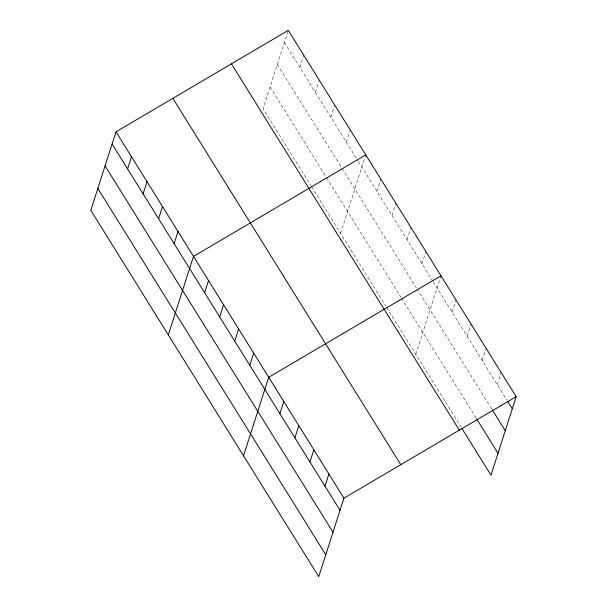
<?xml version="1.0" encoding="UTF-8"?>
<svg xmlns="http://www.w3.org/2000/svg" width="607" height="607" viewBox="0 0 607 607"><rect width="100%" height="100%" fill="white"/><g stroke="black" fill="none" stroke-linecap="round" stroke-linejoin="round"><path stroke-width="0.46" stroke-dasharray="3.04 2.28" d="M287.984 31.215L263.066 108.828L311.065 185.97M299.858 67.415L303.758 55.26M315.359 92.325L319.259 80.17M330.853 117.234L334.76 105.079M346.354 142.144L350.262 129.989M340.557 233.384L365.755 154.899M376.901 191.235L380.801 179.08M391.94 215.409L395.847 203.254M406.986 239.59L410.886 227.435M422.032 263.764L425.932 251.609M415.78 354.268L440.978 275.79M452.116 312.119L456.016 299.964M467.162 336.301L471.062 324.138M482.201 360.475L486.108 348.319M497.247 384.656L501.147 372.493M284.357 42.505L357.857 160.627M358.358 161.432L432.708 280.927M433.193 281.701L506.951 400.248M277.331 64.395L416.455 287.991M416.941 288.773L491.678 408.883M270.092 86.945L326.088 176.94M326.589 177.745L400.969 297.286M401.455 298.067L476.184 418.17M311.558 186.774L385.688 305.913M386.659 307.476L460.91 426.797"/><path stroke-width="0.91" d="M116.005 131.848L90.807 210.326L318.736 576.65L343.934 498.172L516.193 396.674L288.264 30.35L116.005 131.848L343.934 498.172M127.599 168.913L131.507 156.758M143.1 193.823L147 181.668M158.602 218.732L162.501 206.577M174.103 243.642L178.003 231.487M168.306 334.874L193.504 256.397L365.755 154.899M204.642 292.726L208.542 280.571M219.688 316.907L223.588 304.752M234.727 341.081L238.634 328.926M249.773 365.262L253.673 353.107M243.521 455.766L268.719 377.281L440.978 275.79M279.857 413.617L283.765 401.462M294.903 437.791L298.803 425.636M309.949 461.973L313.849 449.817M324.988 486.146L328.895 473.991M516.193 396.674L490.995 475.152L461.881 428.36M507.922 401.811L512.293 408.83M492.163 409.657L505.259 430.72M476.67 418.951L498.021 453.27M231.419 63.841L459.347 430.166M172.851 98.349L400.779 464.674M112.105 144.003L340.034 510.328M105.072 165.886L333.008 532.21M97.833 188.436L325.769 554.76"/></g></svg>
